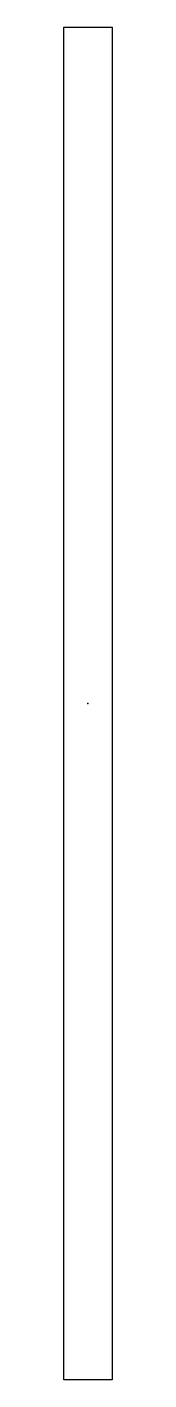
# Model space of a CAD drawing. Header units: centimetres. Extents: x -0.2 to 0.3, y -7 to 7.
import ezdxf

# ---------------------------------------------------------------- set-up
doc = ezdxf.new("R2010")
doc.units = ezdxf.units.CM
doc.header["$MEASUREMENT"] = 0
doc.layers.add('ForceSensingTransmissionWireV1 v2_Sketch1', color=7, linetype='Continuous')

msp = doc.modelspace()

# ---------------------------------------------------------------- linework, layer by layer
at = {"layer": 'ForceSensingTransmissionWireV1 v2_Sketch1'}
for p, q in [((-0.25, 7), (0.25, 7)), ((-0.25, -7), (-0.25, 7)), ((0.25, 7), (0.25, -7)), ((0.25, -7), (-0.25, -7))]:
    msp.add_line(p, q, dxfattribs=at)
msp.add_point((0, 0), dxfattribs=at)
msp.add_point((0, 0), dxfattribs=at)

doc.saveas('drawing.dxf')
